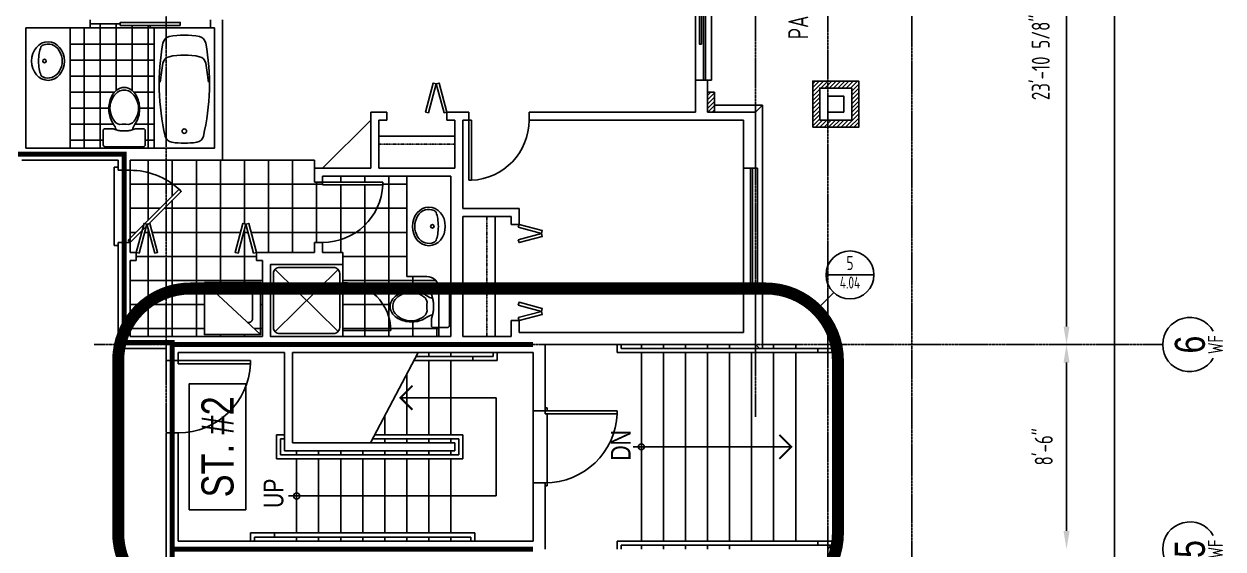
# Model space of a CAD drawing. Extents: x -2060 to 2145, y -590 to 992.
# Drawn here: x -224 to 375, y 384 to 646 of the extents above; entities that cross this region are included whole.
import ezdxf
from ezdxf.enums import TextEntityAlignment as Align

# ---------------------------------------------------------------- set-up
doc = ezdxf.new("R2010")
doc.units = 0
doc.header["$MEASUREMENT"] = 0
for name, pattern in [('CENTER2', [1.125, 0.75, -0.125, 0.125, -0.125]), ('GRIDLINE', [1.53125, 1.375, -0.0625, 0.03125, -0.0625]), ('HIDDEN2', [0.1875, 0.125, -0.0625])]:
    doc.linetypes.add(name, pattern=pattern)
doc.layers.get('0').update_dxf_attribs({"linetype": 'CONTINUOUS'})
doc.layers.get('DEFPOINTS').update_dxf_attribs({"linetype": 'CONTINUOUS'})
for name, color, linetype in [('3', 85, 'CONTINUOUS'), ('DIMENSIONS', 20, 'CONTINUOUS'), ('FIRE SEPARATIONS', 44, 'CENTER2'), ('FURNITURE', 51, 'CONTINUOUS'), ('GRIDLINES', 65, 'GRIDLINE'), ('HATCH', 92, 'CONTINUOUS'), ('HIDDEN', 64, 'HIDDEN2'), ('STAIRS', 101, 'CONTINUOUS'), ('TEXT', 82, 'CONTINUOUS'), ('WALL', 215, 'CONTINUOUS')]:
    doc.layers.add(name, color=color, linetype=linetype)
doc.styles.add('128-AT', font='architxt.shx', dxfattribs={"width": 0.8, "height": 12})
doc.styles.add('128-ATT', font='archtitl.shx', dxfattribs={"width": 0.8, "height": 16})
doc.styles.add('AT', font='architxt.shx', dxfattribs={"width": 0.8})
doc.styles.add('ATT', font='archtitl.shx', dxfattribs={"width": 0.8})
doc.dimstyles.new('DIM96', dxfattribs={"dimscale": 96, "dimtxt": 0.09375, "dimasz": 0.09375, "dimexe": 0.0625, "dimexo": 0.0625, "dimgap": 0.0625, "dimtad": 1, "dimtoh": 1, "dimdec": 3, "dimzin": 3, "dimdsep": 46, "dimlunit": 4, "dimtxsty": 'AT', "dimcen": 0.09375, "dimdle": 0.0625, "dimclrd": 256, "dimclre": 256, "dimclrt": 82, "dimadec": 0, "dimazin": 0, "dimtfac": 1, "dimtdec": 3, "dimtofl": 0, "dimtmove": 2, "dimatfit": 3, "dimfxl": 1, "dimfrac": 2, "dimtolj": 1, "dimtzin": 0, "dimlwd": -1, "dimlwe": -1, "dimarcsym": 0})

# ---------------------------------------------------------------- blocks, each defined once
blk = doc.blocks.new('DOOR')
for p, q in [((0, 1), (0.042, 1)), ((0, 0), (0, 1)), ((0.042, 1), (0.042, 0)), ((0.042, 0), (0, 0))]:
    blk.add_line(p, q)
blk.add_arc((0, 0), 1, 0, 87.612)
blk = doc.blocks.new('Gridline Bubble')
blk.add_arc((0, 13.52), 13.52, 120, 60)
at = {"width": 0.8}
for tag, height, style, p in [('TYPE', 7.5, 'AT', (0, 26.33)), ('33', 15, 'ATT', (0, 13.52))]:
    blk.add_attdef(tag, text='', height=height, dxfattribs=dict(at, style=style)).set_placement(p, align=Align.MIDDLE_CENTER)
blk = doc.blocks.new('*D5')
at = {"layer": 'DEFPOINTS', "color": 0, "transparency": 16777216}
for p in [(320.48, 846.02), (320.48, 846.02), (320.48, -437.98)]:
    blk.add_point(p, dxfattribs=at)
at = {"layer": 'DIMENSIONS', "transparency": 16777216}
blk.add_line((320.48, -428.98), (320.48, 837.02), dxfattribs=at)
for points in [[(318.98, 837.02), (321.98, 837.02), (320.48, 846.02)], [(318.98, -428.98), (321.98, -428.98), (320.48, -437.98)]]:
    blk.add_solid(points, dxfattribs=at)
at = {"layer": 'DIMENSIONS', "color": 82, "transparency": 16777216, "insert": (309.12, 204.02), "char_height": 9, "attachment_point": 5, "rotation": 90, "style": 'AT'}
blk.add_mtext('\\A1;107\'-0"', dxfattribs=at)
blk = doc.blocks.new('*D31')
at = {"layer": 'DEFPOINTS', "color": 0, "transparency": 16777216}
for p in [(296.48, 486.02), (296.48, 486.02), (296.48, 384.02)]:
    blk.add_point(p, dxfattribs=at)
at = {"layer": 'DIMENSIONS', "transparency": 16777216}
blk.add_line((296.48, 393.02), (296.48, 477.02), dxfattribs=at)
for points in [[(294.98, 477.02), (297.98, 477.02), (296.48, 486.02)], [(294.98, 393.02), (297.98, 393.02), (296.48, 384.02)]]:
    blk.add_solid(points, dxfattribs=at)
at = {"layer": 'DIMENSIONS', "color": 82, "transparency": 16777216, "insert": (285.12, 435.02), "char_height": 9, "attachment_point": 5, "rotation": 90, "style": 'AT'}
blk.add_mtext('\\A1;8\'-6"', dxfattribs=at)
blk = doc.blocks.new('*D32')
at = {"layer": 'DEFPOINTS', "color": 0, "transparency": 16777216}
for p in [(296.48, 772.68), (296.48, 772.68), (296.48, 486.02)]:
    blk.add_point(p, dxfattribs=at)
at = {"layer": 'DIMENSIONS', "transparency": 16777216}
blk.add_line((296.48, 495.02), (296.48, 763.68), dxfattribs=at)
for points in [[(294.98, 763.68), (297.98, 763.68), (296.48, 772.68)], [(294.98, 495.02), (297.98, 495.02), (296.48, 486.02)]]:
    blk.add_solid(points, dxfattribs=at)
at = {"layer": 'DIMENSIONS', "color": 82, "transparency": 16777216, "insert": (283.62, 629.35), "char_height": 9, "attachment_point": 5, "rotation": 90, "style": 'AT'}
blk.add_mtext('\\A1;23\'-10 5/8"', dxfattribs=at)
blk = doc.blocks.new('DETAIL')
blk.add_line((650.31, 827), (674.24, 827))
blk.add_circle((662.28, 827), 11.96)
at = {"style": 'AT', "width": 0.8}
for tag, height, p in [('X', 7, (662.28, 829.41)), ('A-X.XX', 6, (662.28, 820.2))]:
    blk.add_attdef(tag, text='', height=height, dxfattribs=at).set_placement(p, align=Align.CENTER)
blk = doc.blocks.new('BF20')
at = {"flags": 128}
for points in [[(1.45, -0.39), (4.55, 11.2), (3.11, 11.59), (0, 0)], [(7.66, -0.39), (4.55, 11.2), (6, 11.59), (9.11, 0)]]:
    blk.add_lwpolyline(points, close=True, dxfattribs=at)
blk = doc.blocks.new('TUB5')
blk.add_lwpolyline([(0, 30), (60, 30), (60, 0), (0, 0)], close=True)
blk.add_lwpolyline([(4.33, 22.61, -0.302201), (7.52, 25.69, -0.103832), (54, 24.51, -0.306794), (57.03, 21.2, -0.073951), (57.03, 8.8, -0.307224), (53.99, 5.49, -0.103037), (7.52, 4.31, -0.302632), (4.33, 7.39, -0.108169)], format="xyb", close=True)
blk.add_lwpolyline([(27.02, 2.99, -0.021033), (17.52, 4.31, -0.302632), (14.33, 7.39, -0.108169), (14.33, 22.61, -0.302201), (17.52, 25.69, -0.021203), (27.02, 27.02, -0.021203)], format="xyb")
blk.add_circle((51.5, 15), 1.12)
blk = doc.blocks.new('TOILET')
for points in [[(9.6, -5.46), (8.9, -3.04, -0.069687), (8.75, -1.94), (8.75, 1.94, -0.069687), (8.9, 3.04), (9.6, 5.46, 0.069687), (9.75, 6.56), (9.75, 9.5, 0.414214), (8.75, 10.5), (1.75, 10.5, 0.414214), (0.75, 9.5), (0.75, -9.5, 0.414214), (1.75, -10.5), (8.75, -10.5, 0.414214), (9.75, -9.5), (9.75, -6.56, 0.069687)], [(11.94, -1.06, 0.281665), (13.53, -4.91, 0.102457), (17.89, -6.89, 0.208018), (25.75, -5.34, 0.095407), (28.36, -2.78, 0.12335), (29.01, 0, 0.12335), (28.36, 2.78, 0.095407), (25.75, 5.34, 0.208018), (17.89, 6.89, 0.102457), (13.53, 4.91, 0.281665), (11.94, 1.06)]]:
    blk.add_lwpolyline(points, format="xyb", close=True)
blk.add_lwpolyline([(9.2, 4.09, 0.10369), (11.94, 5.35, -0.091297), (16.65, 7.39, -0.120114), (23.35, 7.19, -0.14964), (28.96, 3.87, -0.166698), (30.36, 0, -0.166698), (28.96, -3.87, -0.14964), (23.35, -7.19, -0.120114), (16.65, -7.39, -0.091297), (11.94, -5.35, 0.10369), (9.2, -4.09, 0.10369)], format="xyb")
blk = doc.blocks.new('LAV')
blk.add_circle((0, -9.26), 0.875)
for centre, start, end in [((-6.09, -9.25), 113.53151, 154.40449), ((6.09, -9.25), 25.59812, 66.47298)]:
    blk.add_arc(centre, 2, start, end)
blk.add_ellipse((0, -11), major_axis=(9.63, 0), ratio=0.850649)
for centre, major_axis, ratio, start_param, end_param in [((0, -11), (8.5, 0), 0.83084, 2.762819, 6.661999), ((0, -9.26), (-8.75, 0), 0.341014, 3.806048, 5.618834)]:
    blk.add_ellipse(centre, major_axis=major_axis, ratio=ratio, start_param=start_param, end_param=end_param)
blk = doc.blocks.new('SLDR60')
for p, q in [((0, 0), (0, -2)), ((0, -2), (72, -2)), ((72, 0), (72, -2))]:
    blk.add_line(p, q)
at = {"flags": 128}
for points in [[(0, 1), (0, 2), (36, 2), (36, 1)], [(18, 3), (18, 4), (54, 4), (54, 3)]]:
    blk.add_lwpolyline(points, close=True, dxfattribs=at)
blk = doc.blocks.new('SHWR3030')
for p, q in [((-36, -3), (-60, -3)), ((-2.25, -2.52), (-33.75, -33.48)), ((-33.75, -2.52), (-2.25, -33.48))]:
    blk.add_line(p, q)
at = {"flags": 128}
blk.add_lwpolyline([(-36, -36), (-36, 0), (0, 0), (0, -36)], close=True, dxfattribs=at)
blk.add_lwpolyline([(-34.5, -31.5), (-34.5, -4.5, -0.414214), (-31.5, -1.5), (-4.5, -1.5, -0.414214), (-1.5, -4.5), (-1.5, -31.5, -0.414214), (-4.5, -34.5), (-31.5, -34.5, -0.414214)], format="xyb", close=True, dxfattribs=at)
blk.add_arc((-36, -3), 24, 180, 270)
blk = doc.blocks.new('BF26')
at = {"flags": 128}
for points in [[(1.45, -0.39), (5.33, 14.1), (3.88, 14.49), (0, 0)], [(9.21, -0.39), (5.33, 14.1), (6.78, 14.49), (10.66, 0)]]:
    blk.add_lwpolyline(points, close=True, dxfattribs=at)
blk = doc.blocks.new('WASH-DRY-STACK')
for p, q in [((14, 0), (-14, -26)), ((14, -3), (10.77, -3))]:
    blk.add_line(p, q)
blk.add_lwpolyline([(-14, -26), (14, -26), (14, 0), (-14, 0)], close=True)
blk.add_lwpolyline([(-9.23, -21.57, 0.167732), (-8, -22), (8, -22, 0.414214), (10, -20), (10, -8, 0.414214), (8, -6), (7.54, -6)], format="xyb")
blk = doc.blocks.new('WIN6')
for p, q in [((0, 1), (1, 1)), ((0, 0), (0, 1)), ((1, 1), (1, 0)), ((1, -1.5), (0, -1.5)), ((1, -2.5), (0, -2.5)), ((1, -6), (0, -6))]:
    blk.add_line(p, q)

msp = doc.modelspace()

# ---------------------------------------------------------------- hatches: boundary and pattern name
at = {"layer": 'HATCH'}
h = msp.add_hatch(dxfattribs=at)
h.set_pattern_fill('ANSI37,_O', color=256, scale=64, angle=135)
h.set_pattern_definition([(7e-15, (-177.647, 628.018), (2e-15, -8), []), (270, (-177.647, 628.018), (-8, -2e-15), [])])
h.paths.add_polyline_path([(-200.6468, 644.0182), (-190.6468, 644.0182), (-190.6468, 646.0182), (-175.6468, 646.0182), (-175.6468, 645.2682), (-160.6468, 645.2682), (-160.6468, 644.0182), (-158.6468, 644.0182), (-158.6468, 584.0182), (-200.6468, 584.0182)])
h.paths.add_polyline_path([(-177.5131, 612.9755, 0.14963965), (-180.8343, 607.369, 0.12011409), (-181.0325, 600.6709, 0.09129743), (-179.0002, 595.9574, -0.10369038), (-177.7356, 593.2222), (-179.1081, 593.6143, 0.0696874), (-180.207, 593.7682), (-183.1468, 593.7682, 0.41421356), (-184.1468, 592.7682), (-184.1468, 585.7682, 0.41421356), (-183.1468, 584.7682), (-164.1468, 584.7682, 0.41421356), (-163.1468, 585.7682), (-163.1468, 592.7682, 0.41421356), (-164.1468, 593.7682), (-167.0865, 593.7682, 0.0696874), (-168.1854, 593.6143), (-169.5579, 593.2222, -0.10369022), (-168.2933, 595.9574, 0.09129737), (-166.261, 600.6709, 0.12011399), (-166.4592, 607.369, 0.14963961), (-169.7804, 612.9755, 0.1666983), (-173.6468, 614.3769, 0.16669833)], flags=16)
h.paths.add_polyline_path([(-176.4226, 612.3801, 0.09540686), (-178.9836, 609.7633, 0.20801838), (-180.5368, 601.9113, 0.10245672), (-178.5541, 597.5451, 0.12539928), (-177.0359, 596.29), (-177.0359, 595.7237), (-175.5835, 595.7237), (-175.5835, 595.9158, 0.05529312), (-174.7049, 595.9574), (-172.5886, 595.9574, 0.05529311), (-171.71, 595.9158), (-171.71, 595.7237), (-170.2576, 595.7237), (-170.2576, 596.29, 0.1253994), (-168.7394, 597.5451), (-168.7394, 597.5451, 0.10245655), (-166.7567, 601.9113, 0.20801838), (-168.3099, 609.7633, 0.09540688), (-170.8709, 612.3801, 0.12335019), (-173.6468, 613.0287, 0.12335035)], flags=0)
h.paths.add_polyline_path([(-176.7684, 595.2411, 1), (-175.8272, 595.2411, 1)], flags=0)
h.paths.add_polyline_path([(-171.4663, 595.2411, 1), (-170.5252, 595.2411, 1)], flags=0)
h = msp.add_hatch(dxfattribs=at)
h.set_pattern_fill('ANSI31', color=256, scale=12, angle=90, style=0)
h.set_pattern_definition([(45, (340.3592, 59.2824), (1.06066, -1.06066), [])])
h.paths.add_polyline_path([(192.8532, 617.5182), (192.8532, 594.5182), (169.8532, 594.5182), (169.8532, 617.5182)])
h.paths.add_polyline_path([(173.3532, 598.0182), (189.3532, 598.0182), (189.3532, 614.0182), (173.3532, 614.0182)], flags=16)
h = msp.add_hatch(dxfattribs=at)
h.set_pattern_fill('ANSI31', color=256, scale=12, angle=90, style=0)
h.set_pattern_definition([(45, (-137.6468, 578.0182), (1.06066, -1.06066), [])])
h.paths.add_polyline_path([(117.3532, 612.0182), (120.8532, 612.0182), (120.8532, 602.0182), (117.3532, 602.0182)])
h = msp.add_hatch(dxfattribs=at)
h.set_pattern_fill('ANSI37,_O', color=256, scale=96, angle=45)
h.set_pattern_definition([(90, (-89.647, 554.018), (12, 2e-15), []), (7e-15, (-89.647, 554.018), (2e-15, -12), [])])
h.paths.add_polyline_path([(-64.6468, 526.0182), (-64.6468, 532.0182), (-74.6468, 532.0182), (-74.6468, 537.0182, 0.40144236), (-44.6468, 565.7682), (-44.6468, 567.0182), (-74.6468, 567.0182), (-74.6468, 570.0182), (-32.6468, 570.0182), (-32.6468, 520.0182), (-22.6468, 520.0182, -0.34199871), (-16.8373, 515.5182), (-19.3968, 515.5182, 0.41421356), (-20.3968, 514.5182), (-20.3968, 511.5784, 0.0696874), (-20.2428, 510.4796), (-19.8507, 509.107, -0.10369022), (-22.586, 510.3717, 0.09129737), (-27.2994, 512.404, 0.12011399), (-33.9975, 512.2057, 0.14963961), (-39.6041, 508.8846, 0.1666983), (-41.0054, 505.0182, 0.16669833), (-39.6041, 501.1518, 0.14963965), (-33.9975, 497.8307, 0.12011409), (-27.2994, 497.6324, 0.09129743), (-22.586, 499.6648, -0.10369038), (-19.8507, 500.9294), (-20.2428, 499.5569, 0.0696874), (-20.3968, 498.458), (-20.3968, 495.5182, 0.41421356), (-19.3968, 494.5182), (-16.6468, 494.5182), (-16.6468, 490.0182), (-64.6468, 490.0182), (-64.6468, 493.0182), (-40.6468, 493.0182, 0.41421356), (-64.6468, 517.0182)])
h.paths.add_polyline_path([(-64.6468, 517.0182, -0.41421356), (-40.6468, 493.0182), (-64.6468, 493.0182)], flags=17)
h.paths.add_polyline_path([(-111.529, 546.5071), (-112.9779, 546.1189), (-114.4268, 546.5071), (-118.3091, 532.0182), (-116.8602, 531.63), (-112.9779, 546.1189), (-109.0956, 531.63), (-107.6468, 532.0182), (-107.6468, 528.0182), (-104.6468, 528.0182), (-104.6468, 490.0182), (-170.6468, 490.0182), (-170.6468, 528.0182), (-167.6468, 528.0182), (-167.6468, 532.0182), (-166.1979, 531.63), (-162.5972, 545.0677), (-162.153, 545.512), (-158.4333, 531.63), (-156.9844, 532.0182), (-160.8667, 546.5071), (-161.2644, 546.4005), (-145.1909, 562.4741), (-146.2516, 563.5347, 0.18788612), (-170.6468, 573.0187), (-170.6468, 578.0182), (-124.6468, 578.0182), (-78.6468, 578.0182), (-78.6468, 574.0182), (-78.6468, 567.0182), (-74.6468, 567.0182), (-74.6468, 565.7682), (-44.6468, 565.7682, -0.40144236), (-74.6468, 537.0182), (-78.6468, 537.0182), (-78.6468, 532.0182), (-107.6468, 532.0182)])
h.paths.add_polyline_path([(-105.6468, 517.0182), (-133.6468, 517.0182), (-133.6468, 491.0182), (-105.6468, 491.0182)], flags=16)
h.paths.add_polyline_path([(-111.6468, 513.0182), (-127.6468, 513.0182, 0.16773158), (-128.8805, 512.5924), (-112.1083, 497.0182), (-111.6468, 497.0182, 0.41421356), (-109.6468, 499.0182), (-109.6468, 511.0182, 0.41421356)], flags=0)
h.paths.add_polyline_path([(-170.6468, 573.0187, -0.18788612), (-146.2516, 563.5347), (-163.3817, 546.4046), (-163.7645, 546.5071), (-163.9421, 545.8442), (-170.6468, 539.1395)], flags=17)
h.paths.add_polyline_path([(-170.6468, 537.0182), (-164.7185, 542.9464), (-167.6468, 532.0182), (-170.6468, 532.0182)], flags=17)

# ---------------------------------------------------------------- linework, layer by layer
at = {"layer": '3'}
msp.add_line((-146.6468, 486.0182), (30.3532, 486.0182), dxfattribs=at)
at = {"layer": 'FIRE SEPARATIONS', "ltscale": 0.5, "const_width": 2.5}
for points in [[(-226.6468, 581.0182), (-173.6468, 581.0182), (-173.6468, 487.0182), (-149.6468, 487.0182), (-149.6468, 486.0182), (-149.6468, 384.0182), (-149.6468, 241.0182), (-137.6468, 241.0182), (-137.6468, 193.0182), (-149.6468, 193.0182), (-149.6468, 99.0182), (-101.6468, 99.0182), (-101.6468, 96.0182), (-101.6468, 15.0182)], [(-149.6468, 486.0182), (30.3532, 486.0182)], [(-149.6468, 384.0182), (30.3532, 384.0182)]]:
    msp.add_lwpolyline(points, dxfattribs=at)
at = {"layer": 'FURNITURE'}
for p, q in [((111.3532, 690.0182), (111.3532, 618.0182)), ((-200.6468, 584.0182), (-200.6468, 644.0182)), ((-74.6468, 574.0182), (-50.6468, 598.0182)), ((-46.6468, 590.0182), (-8.6468, 590.0182)), ((-178.6468, 574.5182), (-176.6468, 574.5182)), ((-178.6468, 535.5182), (-178.6468, 574.5182)), ((-170.6468, 537.0182), (-170.6468, 573.0182)), ((-32.6468, 520.0182), (-32.6468, 570.0182)), ((11.3532, 490.0182), (11.3532, 550.0182)), ((-176.6468, 535.5182), (-178.6468, 535.5182)), ((-32.6468, 520.0182), (-22.6468, 520.0182)), ((-16.6468, 490.0182), (-16.6468, 514.0182)), ((30.3532, 453.0182), (30.3532, 417.0182)), ((37.3532, 454.5182), (36.3532, 454.5182)), ((37.3532, 454.5182), (37.3532, 453.0182)), ((37.3532, 451.5182), (37.3532, 415.5182)), ((37.3532, 415.5182), (36.3532, 415.5182))]:
    msp.add_line(p, q, dxfattribs=at)
for points in [[(-145.6468, 645.2682), (-145.6468, 646.7682), (-175.6468, 646.7682), (-175.6468, 645.2682)], [(-171.7074, 538.0789), (-170.6468, 537.0182), (-145.1909, 562.4741), (-146.2516, 563.5347)]]:
    msp.add_lwpolyline(points, close=True, dxfattribs=at)
for centre, radius, start, end in [((-170.623, 536.9625), 36.0562, 47.473642, 90.0377439), ((-22.6468, 514.0182), 6, 0, 90)]:
    msp.add_arc(centre, radius, start, end, dxfattribs=at)
at = {"layer": 'GRIDLINES'}
for p, q in [((-152.6468, 42.0182), (-152.6468, 961.5908)), ((141.3532, 450.0182), (141.3532, 961.5908)), ((177.3532, 54.0182), (177.3532, 961.5908)), ((219.3532, -557.9818), (219.3532, 961.5908)), ((344.4754, 486.0182), (-188.6468, 486.0182))]:
    msp.add_line(p, q, dxfattribs=at)
at = {"layer": 'HATCH'}
for p, q in [((-175.6468, 646.0182), (-190.6468, 646.0182)), ((-124.6468, 578.0182), (-78.6468, 578.0182)), ((-78.6468, 574.0182), (-78.6468, 578.0182))]:
    msp.add_line(p, q, dxfattribs=at)
at = {"layer": 'HIDDEN'}
for p, q in [((-46.6468, 586.0182), (-8.6468, 586.0182)), ((7.3532, 490.0182), (7.3532, 550.0182))]:
    msp.add_line(p, q, dxfattribs=at)
at = {"layer": 'STAIRS'}
for p, q in [((117.3532, 612.0182), (120.8532, 612.0182)), ((120.8532, 612.0182), (120.8532, 602.0182)), ((120.8532, 605.5182), (144.8532, 605.5182)), ((144.8532, 605.5182), (141.3532, 602.0182)), ((144.8532, 605.5182), (144.8532, 486.0182)), ((72.3532, 486.0182), (72.3532, 482.0182)), ((74.3532, 486.0182), (74.3532, 484.0182)), ((84.3532, 484.0182), (84.3532, 486.0182)), ((95.3532, 484.0182), (95.3532, 486.0182)), ((106.3532, 484.0182), (106.3532, 486.0182)), ((117.3532, 484.0182), (117.3532, 486.0182)), ((128.3532, 484.0182), (128.3532, 486.0182)), ((141.3532, 486.0182), (143.3532, 484.0182)), ((144.8532, 486.0182), (161.3532, 486.0182)), ((144.8532, 486.0182), (144.8532, 484.0182)), ((150.3532, 486.0182), (150.3532, 484.0182)), ((161.3532, 486.0182), (161.3532, 484.0182)), ((-50.7021, 437.0182), (-26.9817, 482.0182)), ((10.3532, 480.0182), (-28.0359, 480.0182)), ((-21.6468, 482.0182), (-21.6468, 480.0182)), ((-10.6468, 482.0182), (-10.6468, 480.0182)), ((0.3532, 480.0182), (0.3532, 478.0182)), ((10.3532, 482.0182), (10.3532, 480.0182)), ((12.3532, 482.0182), (12.3532, 478.0182)), ((72.3532, 482.0182), (184.3532, 482.0182)), ((74.3532, 484.0182), (184.3532, 484.0182)), ((84.3532, 482.0182), (84.3532, 388.0182)), ((95.3532, 482.0182), (95.3532, 388.0182)), ((106.3532, 482.0182), (106.3532, 388.0182)), ((117.3532, 482.0182), (117.3532, 388.0182)), ((128.3532, 482.0182), (128.3532, 388.0182)), ((139.3532, 482.0182), (139.3532, 388.0182)), ((150.3532, 482.0182), (150.3532, 388.0182)), ((161.3532, 482.0182), (161.3532, 388.0182)), ((172.3532, 484.0182), (172.3532, 482.0182)), ((184.3532, 484.0182), (184.3532, 482.0182)), ((12.3532, 478.0182), (-29.0901, 478.0182)), ((-21.6468, 441.0182), (-21.6468, 478.0182)), ((-10.6468, 441.0182), (-10.6468, 478.0182)), ((-32.6468, 441.0182), (-32.6468, 471.271)), ((-43.6468, 441.0182), (-43.6468, 450.4029)), ((-97.6468, 429.0182), (-97.6468, 441.0182)), ((-93.6468, 441.0182), (-97.6468, 441.0182)), ((-95.6468, 431.0182), (-95.6468, 439.0182)), ((-93.6468, 439.0182), (-95.6468, 439.0182)), ((-6.6468, 439.0182), (-49.5725, 439.0182)), ((-4.6468, 441.0182), (-48.443, 441.0182)), ((-43.6468, 437.0182), (-43.6468, 439.0182)), ((-32.6468, 437.0182), (-32.6468, 439.0182)), ((-21.6468, 437.0182), (-21.6468, 439.0182)), ((-10.6468, 437.0182), (-10.6468, 439.0182)), ((-6.6468, 431.0182), (-6.6468, 439.0182)), ((-4.6468, 429.0182), (-4.6468, 441.0182)), ((-6.6468, 431.0182), (-95.6468, 431.0182)), ((-87.6468, 431.0182), (-87.6468, 433.0182)), ((-76.6468, 431.0182), (-76.6468, 433.0182)), ((-65.6468, 431.0182), (-65.6468, 433.0182)), ((-54.6468, 431.0182), (-54.6468, 433.0182)), ((-43.6468, 431.0182), (-43.6468, 433.0182)), ((-32.6468, 431.0182), (-32.6468, 433.0182)), ((-21.6468, 431.0182), (-21.6468, 433.0182)), ((-10.6468, 431.0182), (-10.6468, 433.0182)), ((-4.6468, 429.0182), (-97.6468, 429.0182)), ((-87.6468, 392.0182), (-87.6468, 429.0182)), ((-76.6468, 392.0182), (-76.6468, 429.0182)), ((-65.6468, 392.0182), (-65.6468, 429.0182)), ((-54.6468, 392.0182), (-54.6468, 429.0182)), ((-43.6468, 392.0182), (-43.6468, 429.0182)), ((-32.6468, 392.0182), (-32.6468, 429.0182)), ((-21.6468, 392.0182), (-21.6468, 429.0182)), ((-10.6468, 392.0182), (-10.6468, 429.0182)), ((-110.6468, 388.0182), (-110.6468, 392.0182)), ((-110.6468, 392.0182), (1.3532, 392.0182)), ((-108.6468, 388.0182), (-108.6468, 390.0182)), ((-108.6468, 390.0182), (-0.6468, 390.0182)), ((-98.6468, 390.0182), (-98.6468, 392.0182)), ((-87.6468, 390.0182), (-87.6468, 388.0182)), ((-76.6468, 390.0182), (-76.6468, 388.0182)), ((-65.6468, 390.0182), (-65.6468, 388.0182)), ((-54.6468, 390.0182), (-54.6468, 388.0182)), ((-43.6468, 390.0182), (-43.6468, 388.0182)), ((-32.6468, 390.0182), (-32.6468, 388.0182)), ((-21.6468, 390.0182), (-21.6468, 388.0182)), ((-10.6468, 390.0182), (-10.6468, 388.0182)), ((-0.6468, 388.0182), (-0.6468, 390.0182)), ((1.3532, 388.0182), (1.3532, 392.0182)), ((72.3532, 388.0182), (184.3532, 388.0182)), ((72.3532, 384.0182), (72.3532, 388.0182)), ((74.3532, 386.0182), (184.3532, 386.0182)), ((74.3532, 384.0182), (74.3532, 386.0182)), ((84.3532, 386.0182), (84.3532, 384.0182)), ((95.3532, 386.0182), (95.3532, 384.0182)), ((106.3532, 386.0182), (106.3532, 384.0182)), ((117.3532, 386.0182), (117.3532, 384.0182)), ((128.3532, 386.0182), (128.3532, 384.0182)), ((172.3532, 386.0182), (172.3532, 388.0182)), ((177.3532, 384.0182), (179.1032, 386.0182)), ((180.8532, 384.0182), (180.8532, 386.0182)), ((184.3532, 386.0182), (184.3532, 388.0182))]:
    msp.add_line(p, q, dxfattribs=at)
msp.add_lwpolyline([(169.8532, 594.5182), (192.8532, 594.5182), (192.8532, 617.5182), (169.8532, 617.5182)], close=True, dxfattribs=at)
at = {"layer": 'TEXT'}
for p, q in [((171.8906, 503.4741), (180.3759, 511.9593)), ((-35.8419, 459.5182), (11.8532, 459.5182)), ((11.8532, 459.5182), (11.8532, 410.5182)), ((11.8532, 410.5182), (-91.6468, 410.5182))]:
    msp.add_line(p, q, dxfattribs=at)
at = {"layer": 'TEXT', "color": 92, "linetype": 'Continuous', "const_width": 6, "flags": 128}
msp.add_lwpolyline([(146.4347, 514.0182), (-140.6468, 514.0182, 0.41421356), (-176.6468, 478.0182), (-176.6468, 392.0182, 0.41421356), (-140.6468, 356.0182), (146.4347, 356.0182, 0.41421356), (182.4347, 392.0182), (182.4347, 478.0182, 0.41421356)], format="xyb", close=True, dxfattribs=at)
at = {"layer": 'TEXT'}
msp.add_lwpolyline([(-141.2512, 403.6049), (-112.9846, 403.6049), (-112.9846, 466.4316), (-141.2512, 466.4316)], close=True, dxfattribs=at)
at = {"layer": 'TEXT', "const_width": 1, "flags": 128}
for points in [[(-29.8419, 465.5182), (-35.8419, 459.5182), (-29.8419, 453.5182)], [(153.1706, 441.0182), (159.1706, 435.0182), (153.1706, 429.0182)]]:
    msp.add_lwpolyline(points, dxfattribs=at)
at = {"layer": 'TEXT', "flags": 128}
msp.add_lwpolyline([(159.1706, 435.0182), (80.3532, 435.0182)], dxfattribs=at)
at = {"layer": 'TEXT'}
for centre in [(84.3532, 435.0182), (-87.6468, 410.5182)]:
    msp.add_circle(centre, 1.5, dxfattribs=at)
at = {"layer": 'WALL'}
for p, q in [((-190.6468, 644.0182), (-190.6468, 648.0182)), ((-130.6468, 644.0182), (-130.6468, 648.0182)), ((-124.6468, 578.0182), (-124.6468, 648.0182)), ((-222.6468, 584.0182), (-222.6468, 644.0182)), ((-190.6468, 644.0182), (-222.6468, 644.0182)), ((-160.6468, 644.0182), (-160.6468, 645.2682)), ((-128.6468, 644.0182), (-160.6468, 644.0182)), ((-128.6468, 584.0182), (-128.6468, 644.0182)), ((117.3532, 618.0182), (111.3532, 618.0182)), ((111.3532, 602.0182), (111.3532, 618.0182)), ((117.3532, 602.0182), (117.3532, 618.0182)), ((-50.6468, 602.0182), (-42.6468, 602.0182)), ((-50.6468, 602.0182), (-50.6468, 574.0182)), ((-42.6468, 598.0182), (-42.6468, 602.0182)), ((-12.6468, 598.0182), (-12.6468, 602.0182)), ((-12.6468, 602.0182), (-1.6468, 602.0182)), ((-1.6468, 598.0182), (-1.6468, 602.0182)), ((28.3532, 598.0182), (28.3532, 602.0182)), ((28.3532, 602.0182), (111.3532, 602.0182)), ((117.3532, 602.0182), (141.3532, 602.0182)), ((141.3532, 574.0182), (141.3532, 602.0182)), ((-46.6468, 598.0182), (-42.6468, 598.0182)), ((-46.6468, 598.0182), (-46.6468, 574.0182)), ((-12.6468, 598.0182), (-8.6468, 598.0182)), ((-8.6468, 574.0182), (-8.6468, 598.0182)), ((-4.6468, 598.0182), (-1.6468, 598.0182)), ((-4.6468, 554.0182), (-4.6468, 598.0182)), ((-4.6468, 598.0182), (-1.6468, 598.0182)), ((28.3532, 598.0182), (135.3532, 598.0182)), ((135.3532, 574.0182), (135.3532, 598.0182)), ((-222.6468, 584.0182), (-128.6468, 584.0182)), ((-224.6468, 578.0182), (-176.6468, 578.0182)), ((-176.6468, 573.0182), (-176.6468, 578.0182)), ((-170.6468, 573.0182), (-170.6468, 578.0182)), ((-170.6468, 578.0182), (-124.6468, 578.0182)), ((-176.6468, 573.0182), (-170.6468, 573.0182)), ((-78.6468, 574.0182), (-50.6468, 574.0182)), ((-78.6468, 567.0182), (-78.6468, 574.0182)), ((-74.6468, 570.0182), (-10.6468, 570.0182)), ((-74.6468, 567.0182), (-74.6468, 570.0182)), ((-46.6468, 574.0182), (-8.6468, 574.0182)), ((-10.6468, 490.0182), (-10.6468, 570.0182)), ((141.3532, 574.0182), (135.3532, 574.0182)), ((-78.6468, 567.0182), (-74.6468, 567.0182)), ((-4.6468, 554.0182), (23.3532, 554.0182)), ((23.3532, 546.0182), (23.3532, 554.0182)), ((-4.6468, 490.0182), (-4.6468, 550.0182)), ((-4.6468, 550.0182), (19.3532, 550.0182)), ((19.3532, 546.0182), (19.3532, 550.0182)), ((23.3532, 546.0182), (19.3532, 546.0182)), ((-176.6468, 537.0182), (-170.6468, 537.0182)), ((-176.6468, 484.0182), (-176.6468, 537.0182)), ((-170.6468, 532.0182), (-170.6468, 537.0182)), ((-78.6468, 532.0182), (-78.6468, 537.0182)), ((-78.6468, 537.0182), (-74.6468, 537.0182)), ((-74.6468, 532.0182), (-74.6468, 537.0182)), ((-170.6468, 532.0182), (-167.6468, 532.0182)), ((-170.6468, 490.0182), (-170.6468, 528.0182)), ((-170.6468, 528.0182), (-167.6468, 528.0182)), ((-167.6468, 528.0182), (-167.6468, 532.0182)), ((-107.6468, 532.0182), (-78.6468, 532.0182)), ((-107.6468, 528.0182), (-107.6468, 532.0182)), ((-107.6468, 528.0182), (-104.6468, 528.0182)), ((-104.6468, 490.0182), (-104.6468, 528.0182)), ((-74.6468, 532.0182), (-64.6468, 532.0182)), ((-64.6468, 526.0182), (-64.6468, 532.0182)), ((-100.6468, 490.0182), (-100.6468, 526.0182)), ((-100.6468, 526.0182), (-64.6468, 526.0182)), ((135.3532, 492.0182), (135.3532, 514.0182)), ((141.3532, 514.0182), (135.3532, 514.0182)), ((141.3532, 486.0182), (141.3532, 514.0182)), ((19.3532, 490.0182), (19.3532, 498.0182)), ((23.3532, 498.0182), (19.3532, 498.0182)), ((23.3532, 492.0182), (23.3532, 498.0182)), ((23.3532, 492.0182), (135.3532, 492.0182)), ((-170.6468, 490.0182), (-104.6468, 490.0182)), ((-100.6468, 490.0182), (-10.6468, 490.0182)), ((-4.6468, 490.0182), (19.3532, 490.0182)), ((141.3532, 486.0182), (36.3532, 486.0182)), ((141.3532, 486.0182), (36.3532, 486.0182)), ((36.3532, 486), (36.3532, 453.0182)), ((-152.6468, 484.0182), (-176.6468, 484.0182)), ((-152.6468, 484.0182), (-152.6468, 478.0182)), ((-146.6468, 478.0182), (-146.6468, 482.0182)), ((-93.6468, 482.0182), (-146.6468, 482.0182)), ((-93.6468, 433.0182), (-93.6468, 482.0182)), ((30.3532, 482.0182), (-89.6468, 482.0182)), ((-89.6468, 437.0182), (-89.6468, 482.0182)), ((30.3532, 482.0182), (30.3532, 453.0182)), ((-146.6468, 478.0182), (-152.6468, 478.0182)), ((30.3532, 453.0182), (36.3532, 453.0182)), ((-146.6468, 442.0182), (-152.6468, 442.0182)), ((-152.6468, 442.0182), (-152.6468, 384.0182)), ((-146.6468, 388.0182), (-146.6468, 442.0182)), ((-8.6468, 437.0182), (-89.6468, 437.0182)), ((-8.6468, 433.0182), (-8.6468, 437.0182)), ((-8.6468, 433.0182), (-93.6468, 433.0182)), ((30.3532, 417.0182), (36.3532, 417.0182)), ((30.3532, 417.0182), (30.3532, 388.0182)), ((36.3532, 417.0182), (36.3532, 384.0182)), ((30.3532, 388.0182), (-146.6468, 388.0182))]:
    msp.add_line(p, q, dxfattribs=at)
for points in [[(173.3532, 598.0182), (189.3532, 598.0182), (189.3532, 614.0182), (173.3532, 614.0182)], [(177.3532, 602.0182), (185.3532, 602.0182), (185.3532, 610.0182), (177.3532, 610.0182)]]:
    msp.add_lwpolyline(points, close=True, dxfattribs=at)

# ---------------------------------------------------------------- block references
at = {"layer": 'FURNITURE'}
for name, p, rotation in [('SLDR60', (117.3532, 618.0182), 90), ('SHWR3030', (-100.6468, 490.0182), 180)]:
    msp.add_blockref(name, p, dxfattribs=dict(at, rotation=rotation))
at = {"layer": 'FURNITURE', "extrusion": (0, 0, -1), "zscale": -1}
for name, p, rotation in [('TUB5', (128.6468, 644.0182), 270), ('LAV', (222.6468, 627.5182), 270), ('TOILET', (173.6468, 584.0182), 90), ('LAV', (10.6468, 545.0182), 90), ('BF20', (-23.3532, 536.9088), 90), ('WASH-DRY-STACK', (119.6468, 491.0182), 180), ('BF20', (-23.3532, 498.0182), 90)]:
    msp.add_blockref(name, p, dxfattribs=dict(at, rotation=rotation))
for name, p in [('BF26', (12.6468, 602.0182)), ('BF26', (156.9844, 532.0182)), ('BF26', (107.6468, 532.0182)), ('TOILET', (10.6468, 505.0182))]:
    msp.add_blockref(name, p, dxfattribs=at)
at = {"layer": 'FURNITURE', "extrusion": (0, 0, -1), "xscale": 30, "yscale": 30, "zscale": -30, "rotation": 180}
msp.add_blockref('DOOR', (1.6468, 598.0182), dxfattribs=at)
at = {"layer": 'FURNITURE', "extrusion": (0, 0, -1), "xscale": 60, "zscale": -1, "rotation": 90}
msp.add_blockref('WIN6', (-141.3532, 514.0182), dxfattribs=at)
at = {"layer": 'FURNITURE', "rotation": 270}
for p, xscale, yscale, zscale in [((-74.6468, 567.0182), 30, 30, 30), ((-146.6468, 478.0182), 36, 36, 36), ((36.3532, 453.0182), 36, 36, 36)]:
    msp.add_blockref('DOOR', p, dxfattribs=dict(at, xscale=xscale, yscale=yscale, zscale=zscale))
at = {"layer": 'TEXT'}
msp.add_blockref('DETAIL', (-473.8251, -306.2134), dxfattribs=at).add_auto_attribs({'X': '5', 'A-X.XX': '4.04'})
ref = msp.add_blockref('Gridline Bubble', (344.4754, 486.0182), dxfattribs=dict(at, rotation=270))
ref.add_attrib('33', '6', dxfattribs={"layer": '0', "height": 15, "rotation": 90, "style": 'ATT', "width": 0.8}).set_placement((357.9983, 486.0182), align=Align.MIDDLE_CENTER)
ref.add_attrib('TYPE', 'WF', dxfattribs={"layer": '0', "height": 7.5, "rotation": 90, "style": 'AT', "width": 0.8}).set_placement((370.8044, 486.0182), align=Align.MIDDLE_CENTER)
ref = msp.add_blockref('Gridline Bubble', (344.4754, 384.0182), dxfattribs=dict(at, rotation=270))
ref.add_attrib('33', '5', dxfattribs={"layer": '0', "height": 15, "rotation": 90, "style": 'ATT', "width": 0.8}).set_placement((357.9983, 384.0182), align=Align.MIDDLE_CENTER)
ref.add_attrib('TYPE', 'WF', dxfattribs={"layer": '0', "height": 7.5, "rotation": 90, "style": 'AT', "width": 0.8}).set_placement((370.8044, 384.0182), align=Align.MIDDLE_CENTER)

# ---------------------------------------------------------------- texts
at = {"layer": 'TEXT', "style": '128-AT', "width": 0.8}
msp.add_text('PATIO', height=10, rotation=90, dxfattribs=at).set_placement((170.6438, 651.0194), align=Align.BOTTOM_CENTER)
at = {"layer": 'TEXT', "style": '128-ATT', "width": 0.8}
for s, height, p in [('ST. #2', 16, (-127.1179, 435.0182)), ('DN', 9.856, (74.072, 435.7584)), ('UP', 9.856, (-99.1091, 411.8225))]:
    msp.add_text(s, height=height, rotation=90, dxfattribs=at).set_placement(p, align=Align.MIDDLE)

# ---------------------------------------------------------------- dimensions: what is measured, and where the dimension line sits
at = {"layer": 'DIMENSIONS'}
for base, p1, p2, picture, middle in [((320.4754, 846.0182), (320.4754, -437.9818), (320.4754, 846.0182), '*D5', (309.1182, 204.0182)), ((296.4754, 772.6832), (296.4754, 486.0182), (296.4754, 772.6832), '*D32', (283.6182, 629.3507)), ((296.4754, 486.0182), (296.4754, 384.0182), (296.4754, 486.0182), '*D31', (285.1182, 435.0182))]:
    dim = msp.add_linear_dim(base=base, p1=p1, p2=p2, angle=90, dimstyle='DIM96', dxfattribs=at)
    dim.commit()
    dim.dimension.update_dxf_attribs({"geometry": picture, "text_midpoint": middle})

doc.saveas('drawing.dxf')
